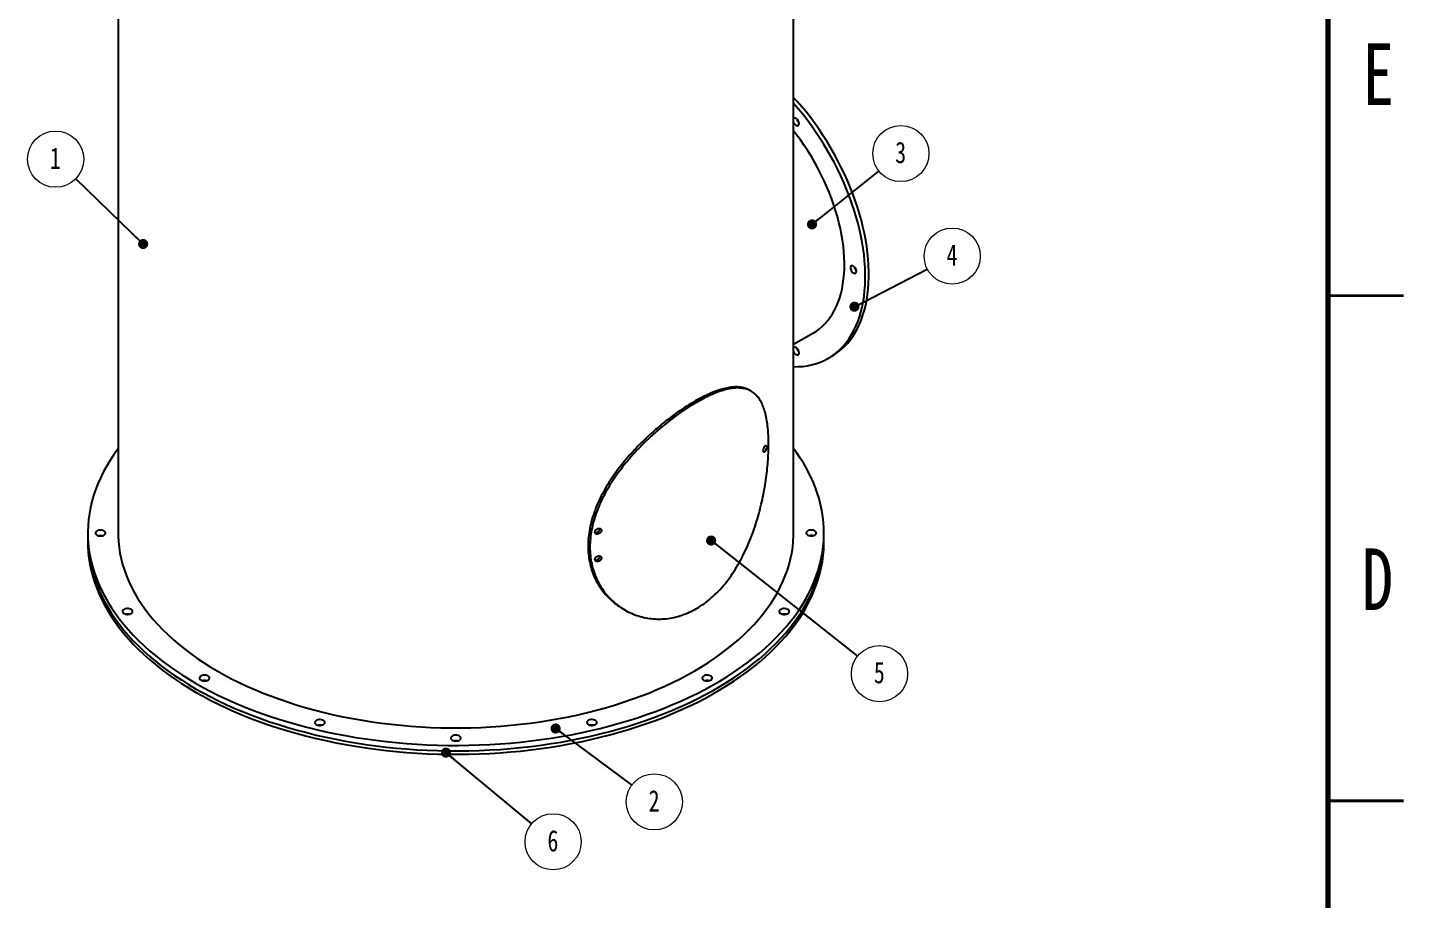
# Paper-space layout 'Sheet2' of a CAD drawing. Header units: millimetres. Extents: x 2 to 418, y 2 to 295.
# Drawn here: x 281.4 to 417.5, y 138.7 to 225 of the extents above; entities that cross this region are included whole.
import ezdxf

# ---------------------------------------------------------------- set-up
doc = ezdxf.new("R2010")
doc.units = ezdxf.units.MM
doc.styles.add('SLDTEXTSTYLE0', font='TXT', dxfattribs={"width": 0.75})
doc.dimstyles.new('SLDDIMSTYLE3', dxfattribs={"dimtxt": 0.18, "dimasz": 1, "dimexe": 0, "dimexo": 0.0625, "dimgap": 0, "dimtad": 0, "dimtih": 1, "dimtoh": 1, "dimdec": 0, "dimrnd": 1e-09, "dimzin": 0, "dimdsep": 46, "dimtxsty": 'Standard', "dimblk1": 'DOT', "dimblk2": 'DOT', "dimsah": 1, "dimcen": 0.09, "dimadec": 0, "dimazin": 0, "dimtfac": 1, "dimtdec": 0, "dimtofl": 0, "dimtmove": 0, "dimatfit": 3, "dimldrblk": 'DOT', "dimfxl": 1, "dimfrac": 2, "dimtolj": 1, "dimtzin": 0, "dimarcsym": 0})

# ---------------------------------------------------------------- blocks, each defined once
blk = doc.blocks.new('SW_NOTE_28')
at = {"color": 0, "linetype": 'Continuous', "lineweight": 0}
blk.add_circle((-2, 1.94), 2.78, dxfattribs=at)
at = {"color": 0, "linetype": 'Continuous', "lineweight": 0, "insert": (-2.02, 3.1), "char_height": 2.12, "attachment_point": 2, "style": 'SLDTEXTSTYLE0'}
blk.add_mtext('1', dxfattribs=at)
blk = doc.blocks.new('_DOT')
at = {"color": 0, "linetype": 'ByBlock', "lineweight": -2}
blk.add_line((-0.5, 0), (-1, 0), dxfattribs=at)
at = {"color": 0, "linetype": 'ByBlock', "const_width": 0.5}
blk.add_lwpolyline([(-0.25, 0, 1), (0.25, 0, 1)], format="xyb", close=True, dxfattribs=at)
blk = doc.blocks.new('SW_NOTE_29')
at = {"color": 0, "linetype": 'Continuous', "lineweight": 0}
blk.add_circle((2.18, -1.73), 2.78, dxfattribs=at)
at = {"color": 0, "linetype": 'Continuous', "lineweight": 0, "insert": (2.16, -0.56), "char_height": 2.12, "attachment_point": 2, "style": 'SLDTEXTSTYLE0'}
blk.add_mtext('5', dxfattribs=at)
blk = doc.blocks.new('SW_NOTE_30')
at = {"color": 0, "linetype": 'Continuous', "lineweight": 0}
blk.add_circle((2.23, -1.66), 2.78, dxfattribs=at)
at = {"color": 0, "linetype": 'Continuous', "lineweight": 0, "insert": (2.21, -0.5), "char_height": 2.12, "attachment_point": 2, "style": 'SLDTEXTSTYLE0'}
blk.add_mtext('2', dxfattribs=at)
blk = doc.blocks.new('SW_NOTE_31')
at = {"color": 0, "linetype": 'Continuous', "lineweight": 0}
blk.add_circle((2.14, -1.78), 2.78, dxfattribs=at)
at = {"color": 0, "linetype": 'Continuous', "lineweight": 0, "insert": (2.12, -0.62), "char_height": 2.12, "attachment_point": 2, "style": 'SLDTEXTSTYLE0'}
blk.add_mtext('6', dxfattribs=at)
blk = doc.blocks.new('SW_NOTE_32')
at = {"color": 0, "linetype": 'Continuous', "lineweight": 0}
blk.add_circle((2.47, 1.28), 2.78, dxfattribs=at)
at = {"color": 0, "linetype": 'Continuous', "lineweight": 0, "insert": (2.45, 2.44), "char_height": 2.12, "attachment_point": 2, "style": 'SLDTEXTSTYLE0'}
blk.add_mtext('4', dxfattribs=at)
blk = doc.blocks.new('SW_NOTE_33')
at = {"color": 0, "linetype": 'Continuous', "lineweight": 0}
blk.add_circle((2.17, 1.73), 2.78, dxfattribs=at)
at = {"color": 0, "linetype": 'Continuous', "lineweight": 0, "insert": (2.15, 2.9), "char_height": 2.12, "attachment_point": 2, "style": 'SLDTEXTSTYLE0'}
blk.add_mtext('3', dxfattribs=at)

psp = doc.layouts.new('Sheet2')

# ---------------------------------------------------------------- linework, layer by layer
at = {"color": 7, "linetype": 'Continuous', "lineweight": 70}
psp.add_line((410, 287), (410, 10), dxfattribs=at)
at = {"color": 7, "linetype": 'Continuous', "lineweight": 25}
for p, q in [((290.32, 240.41), (290.32, 175.005)), ((357.153, 175.005), (357.153, 240.41)), ((357.153, 193.683), (359.122, 194.82)), ((360.58, 192.294), (360.933, 192.498)), ((352.957, 189.037), (352.774, 189.142)), ((287.32, 175.005), (287.32, 174.461)), ((287.32, 174.461), (287.32, 174.12)), ((360.153, 174.461), (360.153, 175.005)), ((360.153, 174.12), (360.153, 174.461)), ((340.275, 167.491), (340.458, 167.385))]:
    psp.add_line(p, q, dxfattribs=at)
at = {"color": 7, "linetype": 'Continuous', "lineweight": 35}
for p, q in [((410, 198.5), (417.5, 198.5)), ((417.5, 148.5), (410, 148.5)), ((410, 148.5), (417.5, 148.5))]:
    psp.add_line(p, q, dxfattribs=at)
at = {"color": 7, "linetype": 'Continuous', "lineweight": 25, "flags": 128}
for points in [[(360.933, 192.498), (361.201, 192.662), (361.543, 192.902), (361.87, 193.167), (362.18, 193.457), (362.474, 193.77), (362.75, 194.107), (363.008, 194.466), (363.248, 194.848), (363.47, 195.252), (363.673, 195.676), (363.856, 196.121), (364.02, 196.585), (364.164, 197.068), (364.288, 197.569), (364.391, 198.087), (364.474, 198.621), (364.537, 199.171), (364.578, 199.735), (364.599, 200.312), (364.599, 200.902), (364.578, 201.503), (364.537, 202.115), (364.474, 202.737), (364.391, 203.367), (364.288, 204.004), (364.164, 204.648), (364.02, 205.297), (363.856, 205.95), (363.673, 206.607), (363.47, 207.265), (363.248, 207.925), (363.008, 208.584), (362.75, 209.242), (362.474, 209.898), (362.18, 210.55), (361.87, 211.198), (361.543, 211.84), (361.201, 212.475), (360.843, 213.103), (360.471, 213.722), (360.085, 214.331), (359.686, 214.93), (359.274, 215.516), (358.85, 216.09), (358.414, 216.65), (357.969, 217.195), (357.513, 217.725), (357.153, 218.125)], [(357.153, 191.466), (357.159, 191.466), (357.615, 191.47), (358.061, 191.5), (358.496, 191.558), (358.92, 191.642), (359.332, 191.753), (359.732, 191.89), (360.118, 192.053), (360.49, 192.243), (360.847, 192.458), (361.19, 192.698), (361.516, 192.963), (361.827, 193.252), (362.12, 193.566), (362.396, 193.903), (362.655, 194.262), (362.895, 194.644), (363.117, 195.048), (363.319, 195.472), (363.503, 195.917), (363.666, 196.381), (363.81, 196.864), (363.934, 197.365), (364.038, 197.883), (364.121, 198.417), (364.183, 198.967), (364.225, 199.53), (364.245, 200.108), (364.245, 200.698), (364.225, 201.299), (364.183, 201.911), (364.121, 202.533), (364.038, 203.163), (363.934, 203.8), (363.81, 204.444), (363.666, 205.093), (363.503, 205.746), (363.319, 206.403), (363.117, 207.061), (362.895, 207.721), (362.655, 208.38), (362.396, 209.038), (362.12, 209.694), (361.827, 210.346), (361.516, 210.994), (361.19, 211.636), (360.847, 212.271), (360.49, 212.899), (360.118, 213.518), (359.732, 214.127), (359.332, 214.726), (358.92, 215.312), (358.496, 215.886), (358.061, 216.446), (357.615, 216.991), (357.159, 217.521), (357.153, 217.528)], [(357.653, 215.382), (357.683, 215.45), (357.693, 215.537), (357.68, 215.636), (357.646, 215.74), (357.594, 215.84), (357.528, 215.93), (357.451, 216.003), (357.371, 216.054), (357.293, 216.078), (357.223, 216.074), (357.165, 216.043), (357.153, 216.03)], [(357.153, 215.651), (357.174, 215.608), (357.234, 215.512), (357.306, 215.43), (357.385, 215.367), (357.464, 215.33), (357.539, 215.319), (357.604, 215.337), (357.653, 215.382)], [(359.122, 194.82), (359.405, 194.996), (359.714, 195.221), (360.007, 195.471), (360.283, 195.744), (360.542, 196.042), (360.784, 196.362), (361.008, 196.704), (361.214, 197.069), (361.401, 197.454), (361.568, 197.86), (361.716, 198.285), (361.844, 198.728), (361.952, 199.189), (362.04, 199.667), (362.107, 200.161), (362.154, 200.669), (362.18, 201.192), (362.185, 201.727), (362.169, 202.274), (362.133, 202.831), (362.076, 203.398), (361.999, 203.974), (361.901, 204.556), (361.783, 205.145), (361.645, 205.739), (361.487, 206.336), (361.31, 206.936), (361.113, 207.538), (360.899, 208.139), (360.666, 208.74), (360.415, 209.338), (360.147, 209.933), (359.862, 210.524), (359.561, 211.108), (359.245, 211.686), (358.913, 212.256), (358.568, 212.816), (358.209, 213.367), (357.836, 213.905), (357.452, 214.432), (357.153, 214.822)], [(363.07, 200.741), (363.149, 200.708), (363.223, 200.703), (363.285, 200.725), (363.331, 200.774), (363.358, 200.846), (363.364, 200.935), (363.347, 201.035), (363.31, 201.139), (363.256, 201.238), (363.187, 201.326), (363.11, 201.396), (363.029, 201.442), (362.952, 201.461), (362.884, 201.453), (362.829, 201.417), (362.792, 201.356), (362.776, 201.275), (362.781, 201.179), (362.808, 201.076), (362.854, 200.974), (362.916, 200.879), (362.99, 200.8), (363.07, 200.741)], [(357.153, 192.963), (357.192, 192.888), (357.257, 192.795), (357.331, 192.719), (357.411, 192.664), (357.49, 192.636), (357.562, 192.635), (357.622, 192.662), (357.665, 192.715), (357.689, 192.79), (357.691, 192.882), (357.671, 192.983), (357.631, 193.086), (357.573, 193.184), (357.503, 193.269), (357.425, 193.335), (357.345, 193.377), (357.268, 193.392), (357.202, 193.379), (357.153, 193.343)], [(357.465, 193.305), (357.466, 193.297), (357.496, 193.193)], [(290.32, 183.361), (290.242, 183.256), (289.851, 182.705), (289.487, 182.149), (289.151, 181.586), (288.842, 181.018), (288.561, 180.446), (288.308, 179.869), (288.084, 179.288), (287.888, 178.704), (287.721, 178.117), (287.583, 177.528), (287.474, 176.936), (287.394, 176.343), (287.343, 175.748), (287.321, 175.154), (287.328, 174.559), (287.365, 173.964), (287.43, 173.37), (287.525, 172.778), (287.649, 172.187), (287.801, 171.599), (287.983, 171.013), (288.193, 170.431), (288.431, 169.852), (288.698, 169.277), (288.993, 168.707), (289.315, 168.142), (289.666, 167.582), (290.043, 167.029), (290.448, 166.481), (290.879, 165.941), (291.336, 165.408), (291.82, 164.882), (292.329, 164.365), (292.863, 163.856), (293.422, 163.356), (294.005, 162.866), (294.612, 162.385), (295.242, 161.914), (295.895, 161.454), (296.571, 161.004), (297.268, 160.566), (297.986, 160.139), (298.725, 159.725), (299.484, 159.322), (300.263, 158.932), (301.06, 158.555), (301.876, 158.191), (302.709, 157.841), (303.558, 157.504), (304.424, 157.182), (305.306, 156.873), (306.202, 156.58), (307.112, 156.3), (308.036, 156.036), (308.972, 155.787), (309.92, 155.554), (310.879, 155.336), (311.848, 155.134), (312.827, 154.948), (313.815, 154.777), (314.81, 154.623), (315.813, 154.486), (316.822, 154.364), (317.836, 154.26), (318.856, 154.172), (319.879, 154.1), (320.905, 154.046), (321.934, 154.008), (322.964, 153.987), (323.994, 153.983), (325.025, 153.995), (326.054, 154.025), (327.082, 154.071), (328.107, 154.134), (329.128, 154.214), (330.145, 154.31), (331.157, 154.423), (332.163, 154.552), (333.162, 154.698), (334.154, 154.86), (335.137, 155.039), (336.111, 155.233), (337.076, 155.443), (338.029, 155.669), (338.971, 155.91), (339.901, 156.167), (340.818, 156.438), (341.721, 156.725), (342.61, 157.026), (343.484, 157.341), (344.342, 157.671), (345.184, 158.015), (346.008, 158.372), (346.814, 158.742), (347.602, 159.126), (348.371, 159.522), (349.12, 159.931), (349.849, 160.351), (350.557, 160.784), (351.243, 161.228), (351.908, 161.682), (352.549, 162.148), (353.168, 162.624), (353.763, 163.11), (354.334, 163.605), (354.881, 164.109), (355.403, 164.623), (355.899, 165.144), (356.369, 165.673), (356.814, 166.21), (357.232, 166.754), (357.623, 167.305), (357.987, 167.861), (358.323, 168.424), (358.632, 168.991), (358.913, 169.564), (359.165, 170.141), (359.389, 170.721), (359.585, 171.305), (359.752, 171.893), (359.89, 172.482), (359.999, 173.074), (360.08, 173.667), (360.131, 174.261), (360.153, 174.856), (360.145, 175.451), (360.109, 176.046), (360.043, 176.64), (359.949, 177.232), (359.825, 177.823), (359.672, 178.411), (359.491, 178.997), (359.281, 179.579), (359.042, 180.158), (358.776, 180.733), (358.481, 181.303), (358.158, 181.868), (357.808, 182.428), (357.43, 182.981), (357.153, 183.361)], [(287.32, 174.461), (287.328, 174.014), (287.365, 173.42), (287.43, 172.826), (287.525, 172.233), (287.649, 171.643), (287.801, 171.054), (287.983, 170.469), (288.193, 169.886), (288.431, 169.307), (288.698, 168.733), (288.993, 168.162), (289.315, 167.597), (289.666, 167.038), (290.043, 166.484), (290.448, 165.937), (290.879, 165.397), (291.336, 164.863), (291.82, 164.338), (292.329, 163.821), (292.863, 163.312), (293.422, 162.812), (294.005, 162.321), (294.612, 161.84), (295.242, 161.37), (295.895, 160.909), (296.571, 160.46), (297.268, 160.022), (297.986, 159.595), (298.725, 159.18), (299.484, 158.778), (300.263, 158.388), (301.06, 158.011), (301.876, 157.647), (302.709, 157.297), (303.558, 156.96), (304.424, 156.637), (305.306, 156.329), (306.202, 156.035), (307.112, 155.756), (308.036, 155.492), (308.972, 155.243), (309.92, 155.01), (310.879, 154.792), (311.848, 154.589), (312.827, 154.403), (313.815, 154.233), (314.81, 154.079), (315.813, 153.941), (316.822, 153.82), (317.836, 153.715), (318.856, 153.627), (319.879, 153.556), (320.905, 153.501), (321.934, 153.463), (322.964, 153.442), (323.994, 153.438), (325.025, 153.451), (326.054, 153.48), (327.082, 153.527), (328.107, 153.59), (329.128, 153.669), (330.145, 153.766), (331.157, 153.879), (332.163, 154.008), (333.162, 154.154), (334.154, 154.316), (335.137, 154.494), (336.111, 154.689), (337.076, 154.899), (338.029, 155.124), (338.971, 155.366), (339.901, 155.622), (340.818, 155.894), (341.721, 156.18), (342.61, 156.481), (343.484, 156.797), (344.342, 157.127), (345.184, 157.47), (346.008, 157.827), (346.814, 158.198), (347.602, 158.581), (348.371, 158.978), (349.12, 159.386), (349.849, 159.807), (350.557, 160.239), (351.243, 160.683), (351.908, 161.138), (352.549, 161.604), (353.168, 162.08), (353.763, 162.565), (354.334, 163.061), (354.881, 163.565), (355.403, 164.078), (355.899, 164.6), (356.369, 165.129), (356.814, 165.666), (357.232, 166.21), (357.623, 166.76), (357.987, 167.317), (358.323, 167.879), (358.632, 168.447), (358.913, 169.019), (359.165, 169.596), (359.389, 170.177), (359.585, 170.761), (359.752, 171.348), (359.89, 171.938), (359.999, 172.53), (360.08, 173.123), (360.131, 173.717), (360.153, 174.312), (360.153, 174.461)], [(287.32, 174.461), (287.328, 174.014), (287.365, 173.42), (287.43, 172.826), (287.525, 172.233), (287.649, 171.643), (287.801, 171.054), (287.983, 170.469), (288.193, 169.886), (288.431, 169.307), (288.698, 168.733), (288.993, 168.162), (289.315, 167.597), (289.666, 167.038), (290.043, 166.484), (290.448, 165.937), (290.879, 165.397), (291.336, 164.863), (291.82, 164.338), (292.329, 163.821), (292.863, 163.312), (293.422, 162.812), (294.005, 162.321), (294.612, 161.84), (295.242, 161.37), (295.895, 160.909), (296.571, 160.46), (297.268, 160.022), (297.986, 159.595), (298.725, 159.18), (299.484, 158.778), (300.263, 158.388), (301.06, 158.011), (301.876, 157.647), (302.709, 157.297), (303.558, 156.96), (304.424, 156.637), (305.306, 156.329), (306.202, 156.035), (307.112, 155.756), (308.036, 155.492), (308.972, 155.243), (309.92, 155.01), (310.879, 154.792), (311.848, 154.589), (312.827, 154.403), (313.815, 154.233), (314.81, 154.079), (315.813, 153.941), (316.822, 153.82), (317.836, 153.715), (318.856, 153.627), (319.879, 153.556), (320.905, 153.501), (321.934, 153.463), (322.964, 153.442), (323.994, 153.438), (325.025, 153.451), (326.054, 153.48), (327.082, 153.527), (328.107, 153.59), (329.128, 153.669), (330.145, 153.766), (331.157, 153.879), (332.163, 154.008), (333.162, 154.154), (334.154, 154.316), (335.137, 154.494), (336.111, 154.689), (337.076, 154.899), (338.029, 155.124), (338.971, 155.366), (339.901, 155.622), (340.818, 155.894), (341.721, 156.18), (342.61, 156.481), (343.484, 156.797), (344.342, 157.127), (345.184, 157.47), (346.008, 157.827), (346.814, 158.198), (347.602, 158.581), (348.371, 158.978), (349.12, 159.386), (349.849, 159.807), (350.557, 160.239), (351.243, 160.683), (351.908, 161.138), (352.549, 161.604), (353.168, 162.08), (353.763, 162.565), (354.334, 163.061), (354.881, 163.565), (355.403, 164.078), (355.899, 164.6), (356.369, 165.129), (356.814, 165.666), (357.232, 166.21), (357.623, 166.76), (357.987, 167.317), (358.323, 167.879), (358.632, 168.447), (358.913, 169.019), (359.165, 169.596), (359.389, 170.177), (359.585, 170.761), (359.752, 171.348), (359.89, 171.938), (359.999, 172.53), (360.08, 173.123), (360.131, 173.717), (360.153, 174.312), (360.153, 174.461)], [(288.57, 175.294), (288.446, 175.284), (288.329, 175.258), (288.228, 175.215), (288.148, 175.16), (288.095, 175.094), (288.071, 175.023), (288.079, 174.951), (288.118, 174.882), (288.185, 174.821), (288.276, 174.771), (288.386, 174.737), (288.507, 174.719), (288.633, 174.719), (288.754, 174.737), (288.864, 174.771), (288.955, 174.821), (289.023, 174.882), (289.061, 174.951), (289.069, 175.023), (289.046, 175.094), (288.992, 175.16), (288.912, 175.215), (288.811, 175.258), (288.694, 175.284), (288.57, 175.294)], [(288.57, 174.749), (288.446, 174.74), (288.404, 174.733)], [(288.57, 174.749), (288.446, 174.74), (288.404, 174.733)], [(288.737, 174.733), (288.694, 174.74), (288.57, 174.749)], [(288.737, 174.733), (288.694, 174.74), (288.57, 174.749)], [(290.32, 175.005), (290.324, 174.719), (290.353, 174.148), (290.412, 173.577), (290.5, 173.007), (290.617, 172.44), (290.763, 171.874), (290.938, 171.312), (291.142, 170.752), (291.375, 170.196), (291.636, 169.645), (291.925, 169.098), (292.242, 168.556), (292.587, 168.02), (292.959, 167.491), (293.359, 166.967), (293.785, 166.451), (294.237, 165.943), (294.715, 165.442), (295.219, 164.95), (295.747, 164.466), (296.3, 163.992), (296.878, 163.528), (297.479, 163.073), (298.103, 162.629), (298.749, 162.196), (299.418, 161.774), (300.108, 161.364), (300.818, 160.966), (301.549, 160.58), (302.299, 160.207), (303.068, 159.846), (303.855, 159.5), (304.66, 159.166), (305.481, 158.847), (306.319, 158.542), (307.172, 158.251), (308.039, 157.975), (308.92, 157.714), (309.814, 157.468), (310.72, 157.237), (311.638, 157.023), (312.566, 156.824), (313.505, 156.64), (314.452, 156.473), (315.407, 156.323), (316.37, 156.188), (317.339, 156.071), (318.314, 155.97), (319.293, 155.885), (320.277, 155.818), (321.263, 155.767), (322.252, 155.733), (323.242, 155.716), (324.232, 155.716), (325.222, 155.733), (326.21, 155.767), (327.197, 155.818), (328.18, 155.885), (329.16, 155.97), (330.135, 156.071), (331.104, 156.188), (332.066, 156.323), (333.022, 156.473), (333.969, 156.64), (334.907, 156.824), (335.835, 157.023), (336.753, 157.237), (337.659, 157.468), (338.554, 157.714), (339.435, 157.975), (340.302, 158.251), (341.155, 158.542), (341.992, 158.847), (342.814, 159.166), (343.618, 159.5), (344.405, 159.846), (345.174, 160.207), (345.925, 160.58), (346.655, 160.966), (347.366, 161.364), (348.056, 161.774), (348.724, 162.196), (349.371, 162.629), (349.995, 163.073), (350.596, 163.528), (351.173, 163.992), (351.726, 164.466), (352.255, 164.95), (352.759, 165.442), (353.237, 165.943), (353.689, 166.451), (354.115, 166.967), (354.514, 167.491), (354.886, 168.02), (355.231, 168.556), (355.548, 169.098), (355.838, 169.645), (356.099, 170.196), (356.331, 170.752), (356.535, 171.312), (356.71, 171.874), (356.857, 172.44), (356.974, 173.007), (357.062, 173.577), (357.12, 174.148), (357.15, 174.719), (357.153, 175.005)], [(358.903, 174.716), (359.028, 174.725), (359.144, 174.752), (359.246, 174.794), (359.326, 174.85), (359.379, 174.916), (359.402, 174.987), (359.395, 175.059), (359.356, 175.128), (359.289, 175.189), (359.197, 175.238), (359.087, 175.273), (358.966, 175.291), (358.841, 175.291), (358.719, 175.273), (358.61, 175.238), (358.518, 175.189), (358.451, 175.128), (358.412, 175.059), (358.404, 174.987), (358.428, 174.916), (358.481, 174.85), (358.561, 174.794), (358.663, 174.752), (358.779, 174.725), (358.903, 174.716)], [(287.32, 174.12), (287.328, 173.674), (287.365, 173.079), (287.43, 172.486), (287.525, 171.893), (287.649, 171.303), (287.801, 170.714), (287.983, 170.128), (288.193, 169.546), (288.431, 168.967), (288.698, 168.392), (288.993, 167.822), (289.315, 167.257), (289.666, 166.698), (290.043, 166.144), (290.448, 165.597), (290.879, 165.056), (291.336, 164.523), (291.82, 163.998), (292.329, 163.48), (292.863, 162.971), (293.422, 162.472), (294.005, 161.981), (294.612, 161.5), (295.242, 161.029), (295.895, 160.569), (296.571, 160.12), (297.268, 159.682), (297.986, 159.255), (298.725, 158.84), (299.484, 158.438), (300.263, 158.048), (301.06, 157.671), (301.876, 157.307), (302.709, 156.956), (303.558, 156.62), (304.424, 156.297), (305.306, 155.989), (306.202, 155.695), (307.112, 155.416), (308.036, 155.152), (308.972, 154.903), (309.92, 154.669), (310.879, 154.451), (311.848, 154.249), (312.827, 154.063), (313.815, 153.893), (314.81, 153.739), (315.813, 153.601), (316.822, 153.48), (317.836, 153.375), (318.856, 153.287), (319.879, 153.216), (320.905, 153.161), (321.934, 153.123), (322.964, 153.102), (323.994, 153.098), (325.025, 153.111), (326.054, 153.14), (327.082, 153.186), (328.107, 153.249), (329.128, 153.329), (330.145, 153.425), (331.157, 153.538), (332.163, 153.668), (333.162, 153.814), (334.154, 153.976), (335.137, 154.154), (336.111, 154.348), (337.076, 154.558), (338.029, 154.784), (338.971, 155.025), (339.901, 155.282), (340.818, 155.554), (341.721, 155.84), (342.61, 156.141), (343.484, 156.457), (344.342, 156.786), (345.184, 157.13), (346.008, 157.487), (346.814, 157.858), (347.602, 158.241), (348.371, 158.637), (349.12, 159.046), (349.849, 159.467), (350.557, 159.899), (351.243, 160.343), (351.908, 160.798), (352.549, 161.263), (353.168, 161.739), (353.763, 162.225), (354.334, 162.72), (354.881, 163.225), (355.403, 163.738), (355.899, 164.259), (356.369, 164.789), (356.814, 165.326), (357.232, 165.87), (357.623, 166.42), (357.987, 166.977), (358.323, 167.539), (358.632, 168.107), (358.913, 168.679), (359.165, 169.256), (359.389, 169.837), (359.585, 170.421), (359.752, 171.008), (359.89, 171.598), (359.999, 172.189), (360.08, 172.782), (360.131, 173.377), (360.153, 173.972), (360.153, 174.12)], [(291.056, 167.503), (290.947, 167.467), (290.857, 167.416), (290.791, 167.355), (290.754, 167.286), (290.749, 167.213), (290.774, 167.142), (290.829, 167.077), (290.91, 167.022), (291.013, 166.981), (291.13, 166.955), (291.255, 166.947), (291.379, 166.958), (291.495, 166.985), (291.595, 167.029), (291.673, 167.085), (291.725, 167.151), (291.746, 167.222), (291.737, 167.294), (291.696, 167.363), (291.627, 167.423), (291.535, 167.472), (291.424, 167.506), (291.302, 167.523), (291.177, 167.522), (291.056, 167.503)], [(356.035, 166.969), (356.156, 166.95), (356.281, 166.949), (356.403, 166.966), (356.514, 167), (356.607, 167.048), (356.676, 167.109), (356.716, 167.177), (356.726, 167.25), (356.704, 167.321), (356.653, 167.387), (356.574, 167.443), (356.474, 167.487), (356.358, 167.514), (356.234, 167.525), (356.11, 167.517), (355.993, 167.491), (355.89, 167.449), (355.809, 167.394), (355.753, 167.329), (355.728, 167.259), (355.734, 167.186), (355.771, 167.117), (355.836, 167.055), (355.926, 167.005), (356.035, 166.969)], [(298.517, 160.854), (298.44, 160.797), (298.39, 160.73), (298.37, 160.659), (298.382, 160.587), (298.425, 160.519), (298.495, 160.459), (298.589, 160.411), (298.701, 160.378), (298.823, 160.362), (298.948, 160.365), (299.069, 160.385), (299.177, 160.422), (299.265, 160.473), (299.329, 160.535), (299.364, 160.605), (299.368, 160.677), (299.341, 160.747), (299.284, 160.812), (299.201, 160.866), (299.097, 160.907), (298.979, 160.931), (298.854, 160.938), (298.731, 160.927), (298.616, 160.898), (298.517, 160.854)], [(348.25, 160.446), (348.349, 160.401), (348.464, 160.373), (348.588, 160.361), (348.712, 160.368), (348.83, 160.393), (348.934, 160.433), (349.017, 160.487), (349.074, 160.552), (349.101, 160.623), (349.097, 160.695), (349.062, 160.764), (348.998, 160.827), (348.91, 160.878), (348.802, 160.915), (348.682, 160.935), (348.556, 160.937), (348.434, 160.921), (348.322, 160.888), (348.228, 160.841), (348.158, 160.781), (348.115, 160.713), (348.104, 160.641), (348.123, 160.569), (348.173, 160.503), (348.25, 160.446)], [(309.817, 156.359), (309.784, 156.29), (309.782, 156.217), (309.811, 156.147), (309.87, 156.083), (309.954, 156.029), (310.059, 155.99), (310.178, 155.966), (310.303, 155.961), (310.426, 155.973), (310.54, 156.003), (310.638, 156.048), (310.713, 156.106), (310.761, 156.173), (310.779, 156.244), (310.765, 156.316), (310.721, 156.384), (310.649, 156.443), (310.554, 156.49), (310.441, 156.522), (310.318, 156.537), (310.193, 156.533), (310.073, 156.512), (309.966, 156.474), (309.879, 156.422), (309.817, 156.359)], [(336.733, 156.138), (336.795, 156.076), (336.882, 156.024), (336.989, 155.986), (337.109, 155.965), (337.234, 155.961), (337.356, 155.976), (337.469, 156.008), (337.564, 156.055), (337.636, 156.114), (337.681, 156.182), (337.694, 156.253), (337.677, 156.325), (337.629, 156.392), (337.554, 156.45), (337.456, 156.495), (337.341, 156.525), (337.218, 156.537), (337.093, 156.532), (336.974, 156.508), (336.87, 156.468), (336.785, 156.415), (336.727, 156.351), (336.697, 156.281), (336.699, 156.208), (336.733, 156.138)], [(323.237, 154.704), (323.252, 154.632), (323.299, 154.565), (323.372, 154.506), (323.469, 154.46), (323.582, 154.429), (323.705, 154.416), (323.83, 154.42), (323.95, 154.442), (324.055, 154.481), (324.141, 154.534), (324.202, 154.597), (324.233, 154.667), (324.233, 154.74), (324.202, 154.81), (324.141, 154.873), (324.055, 154.926), (323.95, 154.965), (323.83, 154.987), (323.705, 154.992), (323.582, 154.978), (323.469, 154.947), (323.372, 154.901), (323.299, 154.843), (323.252, 154.775), (323.237, 154.704)]]:
    psp.add_lwpolyline(points, dxfattribs=at)
at = {"color": 7, "linetype": 'Continuous', "lineweight": 25}
for centre, radius, start, end in [((358.124, 216.118), 0.671, 190.81039, 229.18423), ((363.794, 201.5), 0.67, 190.77336, 229.22126), ((358.135, 193.438), 0.684, 200.98794, 228.84706), ((358.903, 173.902), 0.847, 78.67231, 101.32769), ((291.247, 166.133), 0.847, 78.67184, 101.32816), ((356.227, 166.137), 0.844, 78.62155, 101.37845), ((298.87, 159.551), 0.844, 78.62015, 101.37985), ((348.603, 159.547), 0.847, 78.67043, 101.32957), ((310.279, 155.151), 0.843, 78.61033, 101.38967), ((337.194, 155.15), 0.843, 78.61781, 101.38219), ((323.737, 153.605), 0.843, 78.61454, 101.38546)]:
    psp.add_arc(centre, radius, start, end, dxfattribs=at)
for points, knots in [([(347.543, 167.522), (347.305, 167.393), (346.827, 167.135), (346.085, 166.848), (345.327, 166.636), (344.566, 166.512), (343.812, 166.472), (343.071, 166.513), (342.338, 166.636), (341.622, 166.839), (340.927, 167.123), (340.264, 167.485), (339.638, 167.925), (339.058, 168.438), (338.534, 169.022), (338.072, 169.676), (337.679, 170.397), (337.375, 171.16), (337.16, 171.951), (337.031, 172.762), (336.987, 173.611), (337.031, 174.463), (337.154, 175.309), (337.348, 176.141), (337.615, 176.983), (337.952, 177.826), (338.355, 178.665), (338.818, 179.496), (339.34, 180.321), (339.922, 181.144), (340.561, 181.96), (341.254, 182.767), (341.99, 183.554), (342.754, 184.308), (343.539, 185.026), (344.34, 185.705), (345.157, 186.348), (345.971, 186.94), (346.771, 187.474), (347.527, 187.934), (348.245, 188.327), (348.922, 188.656), (349.576, 188.927), (350.192, 189.135), (350.769, 189.278), (351.303, 189.355), (351.802, 189.367), (352.264, 189.311), (352.687, 189.184), (353.071, 188.984), (353.414, 188.707), (353.717, 188.353), (353.979, 187.92), (354.2, 187.406), (354.381, 186.807), (354.518, 186.141), (354.612, 185.419), (354.667, 184.651), (354.686, 183.817), (354.667, 182.95), (354.614, 182.064), (354.53, 181.169), (354.41, 180.241), (354.256, 179.292), (354.066, 178.332), (353.838, 177.364), (353.572, 176.392), (353.26, 175.413), (352.901, 174.434), (352.491, 173.465), (352.03, 172.519), (351.523, 171.616), (350.969, 170.765), (350.37, 169.97), (349.718, 169.231), (349.024, 168.571), (348.299, 167.989), (347.796, 167.678), (347.543, 167.522)], [0, 0, 0, 0, 0.01262832, 0.02534952, 0.038213, 0.05126954, 0.06389218, 0.07659957, 0.08943421, 0.10244044, 0.11549944, 0.12873196, 0.14205214, 0.15555271, 0.16906371, 0.1826727, 0.19660117, 0.21064539, 0.2236476, 0.23675049, 0.25001274, 0.26349471, 0.27575945, 0.28810933, 0.30063159, 0.31323944, 0.32575058, 0.33834124, 0.35109189, 0.36392228, 0.37719927, 0.39065879, 0.40421138, 0.41795683, 0.4313985, 0.44494042, 0.45880899, 0.47279516, 0.4863404, 0.5, 0.51262832, 0.52534952, 0.538213, 0.55126954, 0.56389218, 0.57659957, 0.58943421, 0.60244044, 0.61549944, 0.62873196, 0.64205214, 0.65555271, 0.66906371, 0.6826727, 0.69660117, 0.71064539, 0.7236476, 0.73675049, 0.75001274, 0.76349471, 0.77575945, 0.78810933, 0.80063159, 0.81323944, 0.82575058, 0.83834124, 0.85109189, 0.86392228, 0.87719927, 0.89065879, 0.90421138, 0.91795683, 0.9313985, 0.94494042, 0.95880899, 0.97279516, 0.9863404, 1, 1, 1, 1]), ([(352.771, 189.138), (352.754, 189.15), (352.615, 189.245), (352.313, 189.353), (351.857, 189.455), (351.35, 189.474), (350.798, 189.42), (350.199, 189.291), (349.548, 189.087), (348.854, 188.807), (348.127, 188.463), (347.62, 188.18), (347.366, 188.038)], [0, 0, 0, 0, 0.0157495, 0.1234707, 0.2319362, 0.3419439, 0.4495646, 0.5579885, 0.6690313, 0.7810176, 0.8900424, 1, 1, 1, 1]), ([(347.366, 188.038), (347.128, 187.897), (346.71, 187.648), (346.095, 187.244), (345.53, 186.852), (344.958, 186.431), (344.325, 185.938), (343.697, 185.418), (343.08, 184.874), (342.527, 184.362), (341.981, 183.828), (341.385, 183.211), (340.748, 182.504), (340.084, 181.7), (339.457, 180.866), (338.876, 180.004), (338.351, 179.118), (337.887, 178.209), (337.492, 177.279), (337.187, 176.359), (336.971, 175.459), (336.841, 174.584), (336.797, 173.714), (336.84, 172.883), (336.964, 172.098), (337.157, 171.364), (337.424, 170.66), (337.761, 169.995), (338.163, 169.376), (338.626, 168.806), (339.149, 168.29), (339.698, 167.844), (340.093, 167.607), (340.278, 167.496)], [0, 0, 0, 0, 0.03364649, 0.05917363, 0.08470098, 0.11065818, 0.13661575, 0.17024691, 0.19573544, 0.22122434, 0.2470939, 0.27296376, 0.30789115, 0.34304662, 0.37855238, 0.41453834, 0.45057579, 0.48687471, 0.52402656, 0.56148766, 0.5961496, 0.63108044, 0.66643703, 0.70238077, 0.73504236, 0.76804615, 0.80127799, 0.83485303, 0.86817734, 0.90182032, 0.93567426, 0.96984723, 1, 1, 1, 1]), ([(354.317, 183.071), (354.335, 183.096), (354.37, 183.147), (354.416, 183.258), (354.449, 183.376), (354.465, 183.486), (354.465, 183.577), (354.45, 183.64), (354.422, 183.674), (354.382, 183.675), (354.333, 183.639), (354.28, 183.566), (354.231, 183.464), (354.192, 183.347), (354.17, 183.233), (354.165, 183.136), (354.176, 183.063), (354.202, 183.019), (354.239, 183.008), (354.28, 183.028), (354.307, 183.059), (354.317, 183.071)], [0, 0, 0, 0, 0.0583892, 0.1168369, 0.1733993, 0.2263045, 0.2760864, 0.3247057, 0.3743599, 0.426699, 0.4823671, 0.5406549, 0.5995465, 0.6565957, 0.7103225, 0.760968, 0.8100519, 0.8594693, 0.9108522, 0.9651884, 1, 1, 1, 1]), ([(337.818, 174.907), (337.856, 174.92), (337.932, 174.947), (338.032, 175.026), (338.105, 175.121), (338.141, 175.22), (338.141, 175.311), (338.107, 175.386), (338.045, 175.439), (337.958, 175.467), (337.852, 175.464), (337.738, 175.428), (337.631, 175.359), (337.547, 175.268), (337.499, 175.168), (337.489, 175.074), (337.513, 174.994), (337.567, 174.934), (337.648, 174.897), (337.736, 174.889), (337.795, 174.902), (337.818, 174.907)], [0, 0, 0, 0, 0.058105, 0.1162768, 0.172414, 0.2251327, 0.2751264, 0.3241143, 0.3739635, 0.4261516, 0.4814094, 0.5393616, 0.5983318, 0.6558217, 0.7098946, 0.7604723, 0.8092062, 0.8583291, 0.9097162, 0.964365, 1, 1, 1, 1]), ([(337.629, 175.016), (337.59, 175.005), (337.55, 174.995), (337.516, 175.003), (337.516, 175.003)], [0, 0, 0, 0, 0.9977329, 1, 1, 1, 1]), ([(337.928, 175.461), (337.933, 175.454), (337.953, 175.425), (337.955, 175.355), (337.933, 175.264), (337.878, 175.174), (337.798, 175.095), (337.711, 175.041), (337.652, 175.023), (337.629, 175.016)], [0, 0, 0, 0, 0.050051, 0.2160748, 0.3769151, 0.5388846, 0.707409, 0.8857729, 1, 1, 1, 1]), ([(337.818, 172.185), (337.856, 172.198), (337.932, 172.225), (338.032, 172.304), (338.105, 172.399), (338.141, 172.499), (338.141, 172.589), (338.107, 172.664), (338.045, 172.717), (337.958, 172.745), (337.852, 172.742), (337.738, 172.706), (337.631, 172.637), (337.547, 172.546), (337.499, 172.446), (337.489, 172.352), (337.513, 172.273), (337.567, 172.212), (337.648, 172.175), (337.736, 172.168), (337.795, 172.18), (337.818, 172.185)], [0, 0, 0, 0, 0.058105, 0.1162768, 0.172414, 0.2251327, 0.2751264, 0.3241143, 0.3739635, 0.4261516, 0.4814094, 0.5393616, 0.5983318, 0.6558217, 0.7098946, 0.7604723, 0.8092062, 0.8583291, 0.9097162, 0.964365, 1, 1, 1, 1]), ([(337.629, 172.294), (337.59, 172.284), (337.55, 172.273), (337.516, 172.281), (337.516, 172.281)], [0, 0, 0, 0, 0.9977329, 1, 1, 1, 1]), ([(337.928, 172.739), (337.933, 172.732), (337.953, 172.704), (337.955, 172.634), (337.933, 172.542), (337.878, 172.452), (337.798, 172.373), (337.711, 172.32), (337.652, 172.301), (337.629, 172.294)], [0, 0, 0, 0, 0.050051, 0.2160748, 0.3769151, 0.5388846, 0.707409, 0.8857729, 1, 1, 1, 1])]:
    psp.add_open_spline(points, degree=3, knots=knots, dxfattribs=at)

# ---------------------------------------------------------------- block references
at = {"color": 7, "linetype": 'Continuous', "lineweight": 0}
for name, p in [('SW_NOTE_33', (365.597, 210.832)), ('SW_NOTE_28', (286.13, 210.067)), ('SW_NOTE_32', (370.378, 201.134)), ('SW_NOTE_29', (363.474, 162.811)), ('SW_NOTE_30', (341.139, 150.052)), ('SW_NOTE_31', (331.218, 146.221))]:
    psp.add_blockref(name, p, dxfattribs=at)

# ---------------------------------------------------------------- texts
at = {"color": 7, "linetype": 'Continuous', "lineweight": 0, "char_height": 6.096, "attachment_point": 2, "style": 'SLDTEXTSTYLE0'}
for s, insert in [('E', (415.011, 223.476)), ('D', (414.93, 173.476))]:
    psp.add_mtext(s, dxfattribs=dict(at, insert=insert))

# ---------------------------------------------------------------- leaders
at = {"color": 7, "linetype": 'Continuous', "lineweight": 0}
for points in [[(292.794, 203.609), (286.13, 210.067)], [(358.977, 205.552), (365.597, 210.832)], [(363.171, 197.405), (370.378, 201.134)], [(348.992, 174.259), (363.474, 162.811)], [(333.606, 155.653), (341.139, 150.052)], [(322.751, 153.261), (331.218, 146.221)]]:
    psp.add_leader(points, dimstyle='SLDDIMSTYLE3', dxfattribs=at)

doc.saveas('drawing.dxf')
